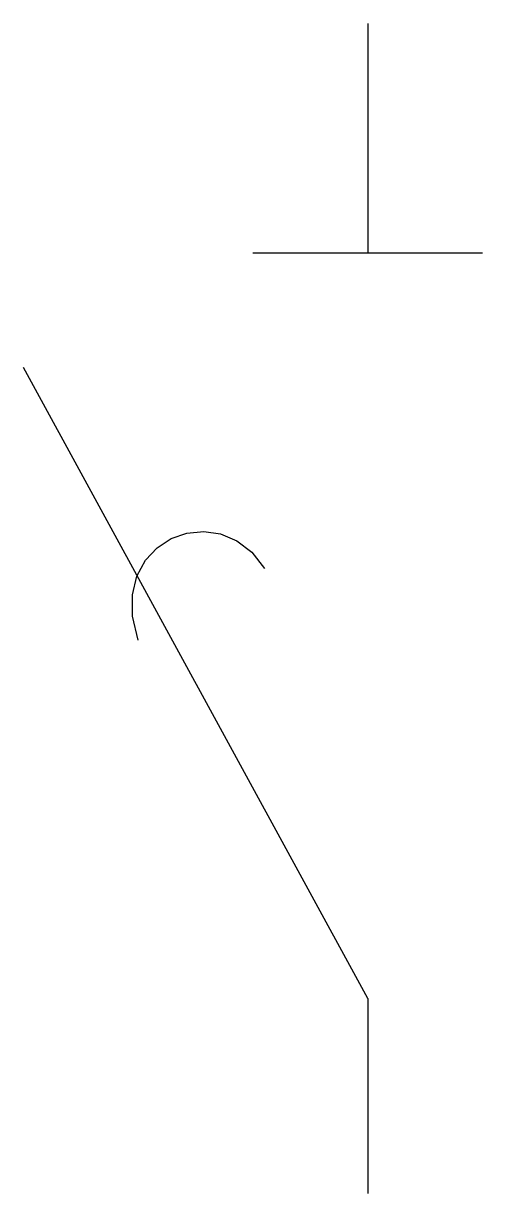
# Model space of a CAD drawing. Header units: millimetres. Extents: x -5.9 to 2, y -20 to 0.
import ezdxf
from ezdxf.enums import TextEntityAlignment as Align

# ---------------------------------------------------------------- set-up
doc = ezdxf.new("R2010")
doc.units = ezdxf.units.MM
doc.layers.get('0').update_dxf_attribs({"linetype": 'CONTINUOUS'})
doc.styles.add('ARIAL', font='arial.ttf')

# ---------------------------------------------------------------- blocks, each defined once
blk = doc.blocks.new('291_E_MV_SLD_IEC60617_load_break_switch')
at = {"true_color": 0x0000ff}
for p, q in [((0, 0), (0, -3.922)), ((-1.961, -3.922), (1.961, -3.922)), ((0, -16.667), (-5.882, -5.882)), ((0, -16.667), (0, -20))]:
    blk.add_line(p, q, dxfattribs=at)
blk.add_lwpolyline([(-3.922, -10.539), (-4.018, -10.13), (-4.021, -9.764), (-3.943, -9.445), (-3.798, -9.176), (-3.599, -8.961), (-3.358, -8.805), (-3.088, -8.711), (-2.803, -8.684), (-2.515, -8.726), (-2.238, -8.843), (-1.983, -9.038), (-1.765, -9.314)], dxfattribs=at)
at = {"true_color": 0x0000ff, "style": 'ARIAL'}
blk.add_attdef('TAG', text='', height=2.5, dxfattribs=at).set_placement((-7.882, -2.2), align=Align.RIGHT)
at = {"color": 7, "style": 'ARIAL'}
for tag, p in [('RATED_CURRENT', (-7.882, -9)), ('VOLTAGE', (-7.882, -12)), ('MANUFACTURER', (-7.882, -15))]:
    blk.add_attdef(tag, text='', height=1.7, dxfattribs=at).set_placement(p, align=Align.RIGHT)

msp = doc.modelspace()

# ---------------------------------------------------------------- block references
msp.add_blockref('291_E_MV_SLD_IEC60617_load_break_switch', (0, 0))

doc.saveas('drawing.dxf')
